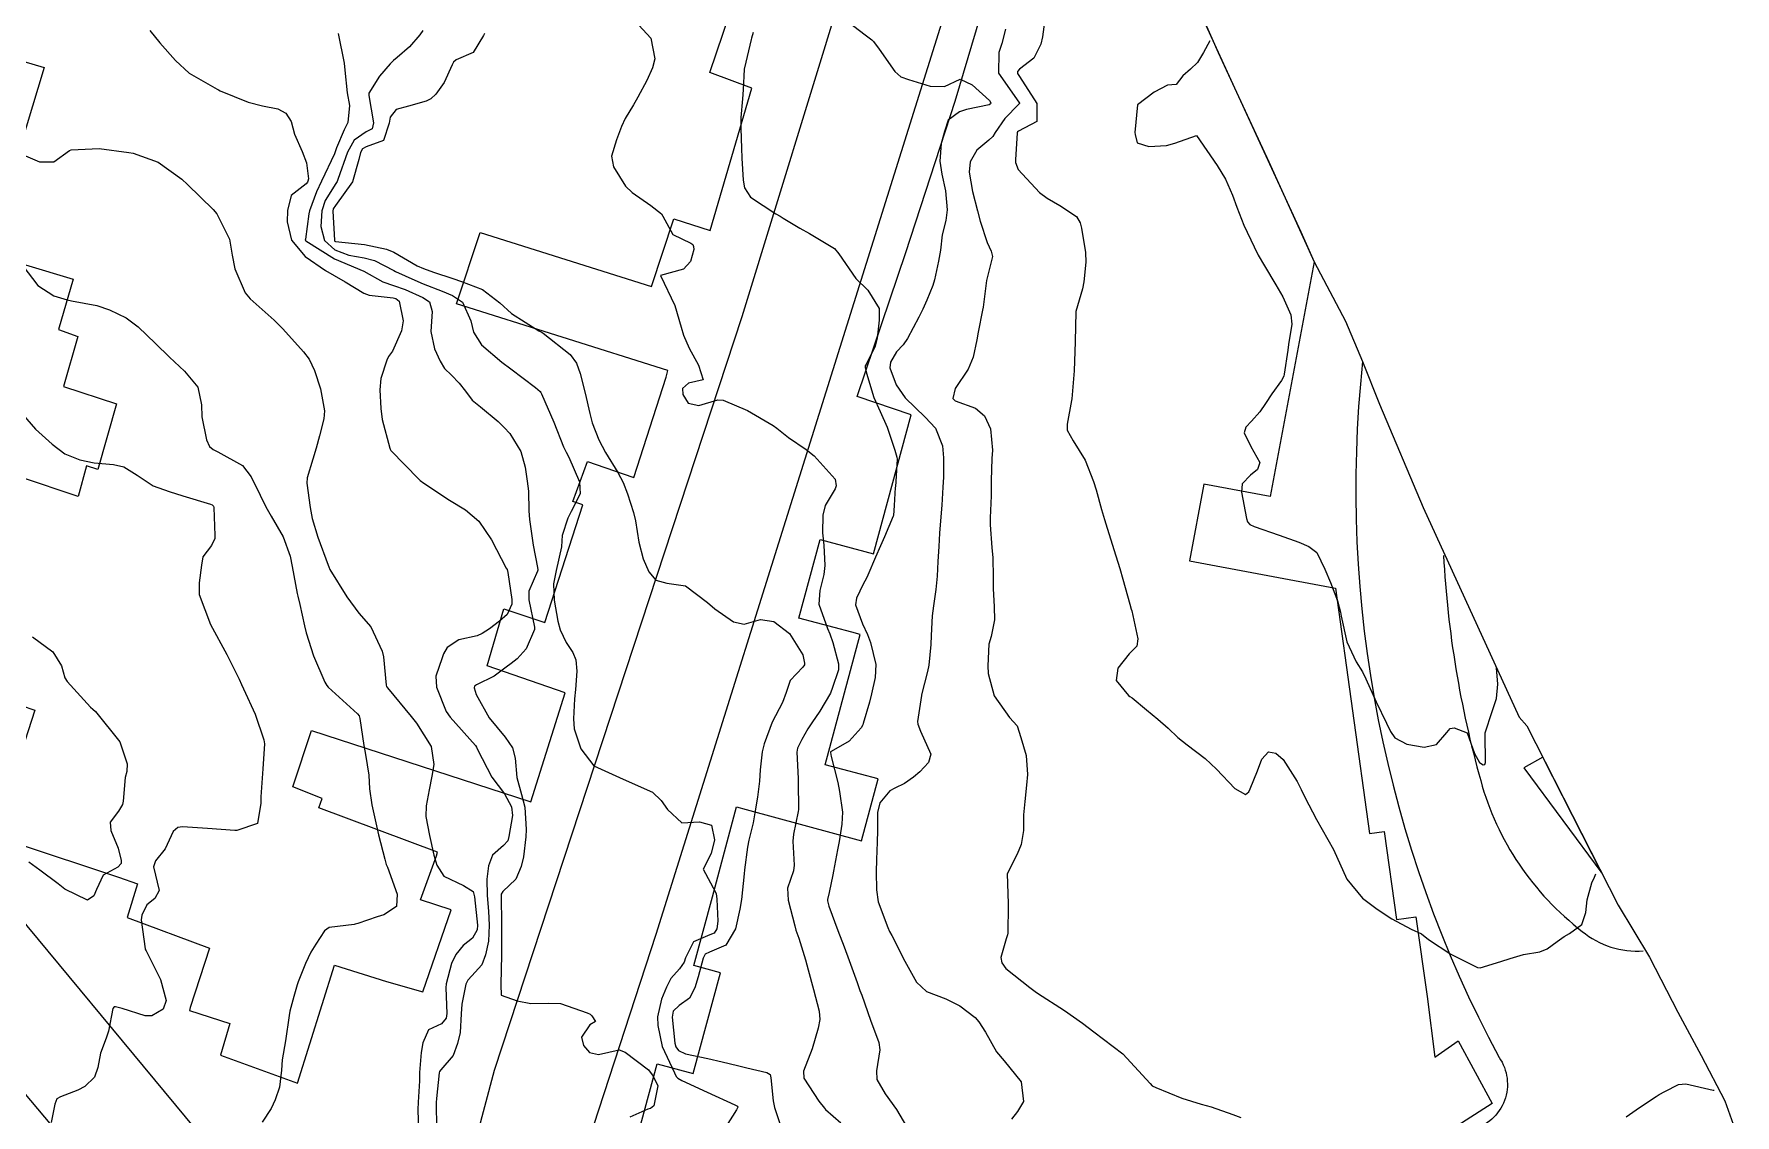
# Model space of a CAD drawing. Header units: metres. Extents: x 286371 to 293043, y 7462578 to 7466404.
# Drawn here: x 291765.8 to 291880.5, y 7463412.3 to 7463485.3 of the extents above; entities that cross this region are included whole.
import ezdxf

# ---------------------------------------------------------------- set-up
doc = ezdxf.new("R2010")
doc.units = ezdxf.units.M
doc.header["$MEASUREMENT"] = 0
for name, color, linetype in [('Area', 45, 'Continuous'), ('Curvas de Nivel 1m', 11, 'Continuous'), ('Curvas de Nivel 5m', 15, 'Continuous'), ('Edificações', 30, 'Continuous'), ('Vias primárias', 230, 'Continuous')]:
    doc.layers.add(name, color=color, linetype=linetype)

msp = doc.modelspace()

# ---------------------------------------------------------------- linework, layer by layer
at = {"layer": 'Area'}
msp.add_polyline3d([(291844.44, 7463486.72, 707.82), (291846.91, 7463481.33, 706.39), (291851.25, 7463471.92, 707.96), (291852.16, 7463469.89, 706.81), (291854.28, 7463465.89, 706.55), (291855.42, 7463463.17, 706.35), (291856.57, 7463460.29, 708.09), (291859.5, 7463453.33, 703.57), (291865.98, 7463439.17, 704.14), (291866.51, 7463438.6, 704.24), (291872.66, 7463426.49, 705.17), (291874.77, 7463423, 705.5), (291876.7, 7463419.29, 705.77), (291878.26, 7463416.35, 705.99), (291879.86, 7463413.31, 706.19), (291880.54, 7463411.42, 706.51)], dxfattribs=at)
at = {"layer": 'Curvas de Nivel 1m', "flags": 128}
for points, elevation in [([(291806.33, 7463486.14), (291807.4, 7463484.98), (291807.68, 7463483.59), (291807.52, 7463482.98), (291807.13, 7463482.11), (291806.53, 7463480.99), (291806.43, 7463480.8), (291806.24, 7463480.47), (291805.68, 7463479.55), (291805.44, 7463479.01), (291805.09, 7463478.12), (291804.75, 7463477.02), (291804.89, 7463476.3), (291805.7, 7463475), (291806.15, 7463474.57), (291807.42, 7463473.69), (291808.13, 7463473.12), (291808.22, 7463472.96), (291808.89, 7463471.74), (291810.1, 7463471.15), (291810.24, 7463471.07), (291810.3, 7463470.93), (291810.31, 7463470.72), (291810.08, 7463469.91), (291809.61, 7463469.4), (291808.06, 7463468.96), (291809.03, 7463466.95), (291809.46, 7463465.49), (291809.61, 7463464.94), (291809.99, 7463464.07), (291810.62, 7463462.92), (291810.95, 7463461.93), (291809.96, 7463461.71), (291809.55, 7463461.34), (291809.58, 7463460.94), (291809.94, 7463460.36), (291810.65, 7463460.21), (291811.94, 7463460.58), (291812.28, 7463460.56), (291813.93, 7463459.86), (291815.67, 7463458.85), (291815.91, 7463458.67), (291816.69, 7463458.05), (291817.89, 7463457.23), (291818.43, 7463456.81), (291819.85, 7463455.24), (291819.91, 7463454.78), (291819.9, 7463454.72), (291819.84, 7463454.58), (291819.16, 7463453.46), (291819.01, 7463452.8), (291818.99, 7463451.6), (291819.09, 7463450.79), (291819.15, 7463449.41), (291819.08, 7463448.79), (291818.82, 7463447.72), (291818.74, 7463446.8), (291819.33, 7463445.16), (291819.49, 7463444.79), (291819.69, 7463444.21), (291820.07, 7463442.78), (291820.06, 7463442.37), (291819.64, 7463441.1), (291819.56, 7463440.86), (291819.53, 7463440.79), (291818.82, 7463439.59), (291818.27, 7463438.8), (291818, 7463438.4), (291817.59, 7463437.67), (291817.31, 7463437.08), (291817.27, 7463436.82), (291817.34, 7463435.03), (291817.34, 7463434.82), (291817.38, 7463432.96), (291817.36, 7463432.82), (291817.03, 7463431.28), (291817, 7463430.82), (291817.09, 7463429.19), (291817.03, 7463428.82), (291816.62, 7463427.65), (291816.67, 7463426.83), (291817.12, 7463425.1), (291817.2, 7463424.82), (291817.39, 7463424.27), (291817.84, 7463422.81), (291818.03, 7463422.13), (291818.38, 7463420.8), (291818.76, 7463419.34), (291818.8, 7463418.79), (291818.7, 7463418.21), (291818.29, 7463416.8), (291817.71, 7463415.29), (291817.73, 7463414.82), (291818.74, 7463413.27), (291819.13, 7463412.8), (291819.2, 7463412.72), (291820.23, 7463411.82)], 709), ([(291820.33, 7463486.38), (291821.87, 7463485.19), (291822.31, 7463484.86), (291822.42, 7463484.74), (291822.81, 7463484.23), (291823.87, 7463482.72), (291824.27, 7463482.37), (291824.79, 7463482.18), (291826.26, 7463481.74), (291827.21, 7463481.72), (291828.27, 7463482.22), (291829.09, 7463481.82), (291830.25, 7463480.77), (291830.34, 7463480.62), (291830.32, 7463480.54), (291830.24, 7463480.49), (291828.71, 7463480.17), (291828.23, 7463480), (291827.46, 7463479.44), (291827.21, 7463478.67), (291827, 7463477.87), (291826.91, 7463476.67), (291827.05, 7463475.8), (291827.28, 7463474.67), (291827.41, 7463473.39), (291827.3, 7463472.67), (291827.07, 7463471.71), (291826.94, 7463470.67), (291826.82, 7463469.93), (291826.55, 7463468.68), (291826.44, 7463468.3), (291826.04, 7463467.3), (291825.76, 7463466.69), (291825.48, 7463466.15), (291824.73, 7463464.71), (291824.43, 7463464.29), (291823.99, 7463463.81), (291823.58, 7463463.13), (291823.53, 7463462.73), (291823.96, 7463461.59), (291824.57, 7463460.71), (291825.92, 7463459.42), (291826.61, 7463458.68), (291827.08, 7463457.49), (291827.16, 7463456.68), (291827.16, 7463455.37), (291827.1, 7463454.68), (291827.03, 7463453.48), (291826.97, 7463452.68), (291826.89, 7463451.58), (291826.83, 7463450.68), (291826.77, 7463449.68), (291826.72, 7463448.68), (291826.64, 7463447.78), (291826.48, 7463446.68), (291826.39, 7463446.01), (291826.32, 7463444.69), (291826.29, 7463444.08), (291826.16, 7463442.69), (291826.08, 7463442.26), (291825.68, 7463440.69), (291825.68, 7463440.65), (291825.63, 7463440.35), (291825.41, 7463438.89), (291825.42, 7463438.7), (291825.6, 7463438.23), (291826.29, 7463436.68), (291826.14, 7463436.11), (291825.56, 7463435.48), (291825.13, 7463435.12), (291824.52, 7463434.71), (291823.87, 7463434.39), (291823.54, 7463434.21), (291822.85, 7463433.41), (291822.71, 7463432.74), (291822.69, 7463431.54), (291822.67, 7463430.74), (291822.64, 7463429.57), (291822.61, 7463428.74), (291822.63, 7463427.54), (291822.75, 7463426.73), (291823.4, 7463424.99), (291823.52, 7463424.72), (291823.67, 7463424.44), (291824.55, 7463422.71), (291825.33, 7463421.3), (291826.01, 7463420.68), (291827.32, 7463420.18), (291828.25, 7463419.71), (291829.3, 7463418.91), (291829.54, 7463418.63), (291829.99, 7463417.92), (291830.72, 7463416.61), (291831.25, 7463416), (291832.4, 7463414.59), (291832.54, 7463413.26), (291832.14, 7463412.59), (291831.73, 7463412.06)], 707), ([(291773.61, 7463485.5), (291774.3, 7463484.67), (291775.34, 7463483.47), (291776.27, 7463482.62), (291778.15, 7463481.53), (291778.25, 7463481.48), (291778.36, 7463481.42), (291780.24, 7463480.66), (291781.21, 7463480.41), (291782.24, 7463480.2), (291782.8, 7463479.92), (291783.14, 7463479.35), (291783.38, 7463478.51), (291783.9, 7463477.34), (291784.18, 7463476.57), (291784.32, 7463475.49), (291784.28, 7463475.33), (291784.24, 7463475.26), (291784.16, 7463475.15), (291783.14, 7463474.36), (291782.91, 7463473.35), (291782.89, 7463472.59), (291783.18, 7463471.35), (291784.09, 7463470.26), (291785.47, 7463469.31), (291786.06, 7463468.96), (291786.8, 7463468.54), (291788.04, 7463467.78), (291788.42, 7463467.64), (291790.04, 7463467.46), (291790.21, 7463467.41), (291790.43, 7463467.24), (291790.7, 7463465.91), (291790.59, 7463465.23), (291789.98, 7463463.87), (291789.72, 7463463.5), (291789.61, 7463463.25), (291789.2, 7463462.01), (291789.12, 7463461.26), (291789.19, 7463459.99), (291789.29, 7463459.25), (291789.81, 7463457.32), (291789.83, 7463457.25), (291789.88, 7463457.16), (291791.76, 7463455.22), (291791.85, 7463455.13), (291792.1, 7463454.96), (291793.83, 7463453.82), (291794.91, 7463453.17), (291795.81, 7463452.4), (291796.66, 7463451.14), (291797.66, 7463449.23), (291797.72, 7463449.13), (291797.76, 7463448.94), (291798.04, 7463447.12), (291798.04, 7463446.81), (291797.72, 7463446.1), (291797.2, 7463445.65), (291796.52, 7463445.14), (291796.04, 7463444.81), (291795.7, 7463444.66), (291794.47, 7463444.4), (291793.68, 7463443.87), (291793.43, 7463443.44), (291793.33, 7463443.19), (291792.9, 7463441.95), (291792.95, 7463441.19), (291793.61, 7463439.57), (291793.87, 7463439.18), (291795.58, 7463437.26), (291795.65, 7463437.15), (291795.72, 7463437), (291796.69, 7463435.14), (291797.53, 7463434), (291798.01, 7463433.12), (291798.07, 7463432.55), (291797.84, 7463431.12), (291797.76, 7463430.84), (291797.47, 7463430.51), (291796.74, 7463429.86), (291796.46, 7463429.14), (291796.34, 7463428.24), (291796.37, 7463427.14), (291796.45, 7463426.1), (291796.51, 7463425.14), (291796.45, 7463424.07), (291796.26, 7463423.14), (291796.02, 7463422.48), (291795.34, 7463421.74), (291795.06, 7463421.44), (291794.93, 7463421.16), (291794.66, 7463419.82), (291794.62, 7463419.16), (291794.54, 7463417.91), (291794.38, 7463417.17), (291794.07, 7463416.36), (291793.25, 7463415.4), (291793.15, 7463415.28), (291793.13, 7463415.19), (291792.95, 7463413.46), (291792.93, 7463413.19), (291792.95, 7463411.43)], 713), ([(291786.31, 7463485.29), (291786.72, 7463483.29), (291786.76, 7463482.81), (291786.93, 7463481.28), (291787.09, 7463480.43), (291786.97, 7463479.28), (291786.72, 7463478.79), (291786.2, 7463477.57), (291786.11, 7463477.3), (291786.07, 7463477.17), (291785.2, 7463475.32), (291784.86, 7463474.61), (291784.38, 7463473.33), (291784.33, 7463473.13), (291784.11, 7463471.41), (291784.09, 7463471.35), (291784.13, 7463471.31), (291786.08, 7463470.1), (291788.04, 7463469.27), (291788.06, 7463469.26), (291789.34, 7463468.54), (291790.05, 7463468.3), (291790.84, 7463468.03), (291792.04, 7463467.49), (291792.48, 7463467.2), (291792.67, 7463466.55), (291792.57, 7463465.2), (291792.81, 7463464.02), (291793.19, 7463463.19), (291793.49, 7463462.7), (291793.96, 7463462.24), (291794.49, 7463461.71), (291794.9, 7463461.17), (291795.35, 7463460.57), (291795.93, 7463460.11), (291797.11, 7463459.13), (291797.51, 7463458.72), (291797.9, 7463458.32), (291798.65, 7463457.1), (291798.93, 7463456.04), (291799.07, 7463455.1), (291799.15, 7463454.41), (291799.19, 7463453.1), (291799.23, 7463452.51), (291799.43, 7463451.09), (291799.48, 7463450.78), (291799.77, 7463449.28), (291799.79, 7463449.12), (291799.79, 7463449.09), (291799.76, 7463449.03), (291799.17, 7463447.68), (291799.17, 7463447.1), (291799.56, 7463445.25), (291799.56, 7463445.1), (291799, 7463443.78), (291798.39, 7463443.11), (291797.98, 7463442.8), (291797.66, 7463442.55), (291796.84, 7463441.95), (291795.64, 7463441.35), (291795.52, 7463441.27), (291795.49, 7463441.16), (291795.63, 7463440.71), (291796.5, 7463439.14), (291797.58, 7463437.83), (291798.08, 7463437.12), (291798.26, 7463436.42), (291798.38, 7463435.11), (291798.69, 7463433.95), (291798.91, 7463433.1), (291799, 7463431.59), (291798.97, 7463431.1), (291798.82, 7463429.75), (291798.67, 7463429.11), (291798.31, 7463428.25), (291797.43, 7463427.42), (291797.32, 7463427.23), (291797.31, 7463427.13), (291797.33, 7463425.19), (291797.33, 7463425.13), (291797.34, 7463423.15), (291797.34, 7463423.12), (291797.3, 7463421.16), (291797.3, 7463421.12), (291797.32, 7463420.43), (291798.39, 7463420.04), (291799.32, 7463419.87), (291800.5, 7463419.89), (291801.32, 7463419.86), (291803.11, 7463419.23), (291803.31, 7463419.14), (291803.42, 7463419.03), (291803.68, 7463418.65), (291803.29, 7463418.42), (291802.73, 7463417.59), (291802.87, 7463417.04), (291803.27, 7463416.55), (291803.87, 7463416.42), (291805.27, 7463416.74), (291805.67, 7463416.59), (291807.25, 7463415.4), (291807.57, 7463414.97), (291807.89, 7463414.31), (291807.62, 7463412.97), (291807.38, 7463412.79), (291807.2, 7463412.73), (291806, 7463412.19)], 712), ([(291792.02, 7463485.5), (291791.82, 7463485.21), (291791.14, 7463484.39), (291790.29, 7463483.67), (291790.06, 7463483.47), (291789.82, 7463483.24), (291789.11, 7463482.41), (291788.39, 7463481.26), (291788.39, 7463481.12), (291788.7, 7463479.26), (291788.61, 7463478.87), (291788.21, 7463478.65), (291787.39, 7463478.09), (291786.96, 7463477.28), (291786.3, 7463475.44), (291786.25, 7463475.3), (291786.16, 7463475.17), (291785.44, 7463474.02), (291785.22, 7463473.32), (291785.16, 7463472.28), (291785.39, 7463471.32), (291786.09, 7463470.69), (291787.04, 7463470.34), (291788.08, 7463470.16), (291788.78, 7463469.97), (291790.07, 7463469.3), (291790.18, 7463469.23), (291791.49, 7463468.65), (291792.05, 7463468.4), (291793.33, 7463467.9), (291794.04, 7463467.63), (291794.7, 7463467.16), (291795.26, 7463465.91), (291795.45, 7463465.15), (291795.99, 7463464.3), (291797.37, 7463463.12), (291797.97, 7463462.68), (291799.62, 7463461.41), (291799.95, 7463461.15), (291800, 7463461.08), (291800.04, 7463460.98), (291800.86, 7463459.07), (291801.53, 7463457.42), (291801.7, 7463457.06), (291801.88, 7463456.72), (291802.61, 7463455.04), (291802.65, 7463454.23), (291802.04, 7463453.05), (291801.96, 7463452.91), (291801.82, 7463452.59), (291801.42, 7463451.44), (291801.41, 7463451.06), (291801.39, 7463450.67), (291801.02, 7463449.07), (291800.84, 7463448.16), (291800.88, 7463447.08), (291801.13, 7463445.65), (291801.3, 7463445.07), (291801.69, 7463444.21), (291802.16, 7463443.54), (291802.36, 7463443.05), (291802.42, 7463442.29), (291802.33, 7463441.05), (291802.26, 7463440.41), (291802.2, 7463439.06), (291802.25, 7463438.39), (291802.69, 7463437.05), (291803.56, 7463435.89), (291805.54, 7463435), (291807.53, 7463434.12), (291808.11, 7463433.55), (291808.53, 7463432.96), (291809.5, 7463432.06), (291810.7, 7463432.12), (291811.5, 7463431.9), (291811.7, 7463430.9), (291811.47, 7463429.99), (291810.95, 7463428.92), (291811.44, 7463428.01), (291811.81, 7463427.28), (291811.86, 7463426.91), (291811.92, 7463425.42), (291811.86, 7463424.91), (291811.69, 7463424.61), (291811.39, 7463424.49), (291810.28, 7463424.03), (291809.74, 7463422.94), (291809.65, 7463422.65), (291809.35, 7463422.2), (291808.76, 7463421.54), (291808.46, 7463420.96), (291808.12, 7463420.16), (291807.87, 7463418.97), (291807.88, 7463418.38), (291808.18, 7463416.96), (291809, 7463415.19), (291809.13, 7463414.95), (291809.23, 7463414.83), (291809.5, 7463414.67), (291811.22, 7463413.88), (291813.08, 7463413.02), (291813.21, 7463412.97), (291813.26, 7463412.94), (291813.27, 7463412.88), (291813.2, 7463412.7), (291812.5, 7463411.58)], 711), ([(291814.31, 7463485.35), (291814.21, 7463484.97), (291814.19, 7463484.88), (291813.81, 7463483.36), (291813.7, 7463482.88), (291813.64, 7463481.49), (291813.6, 7463480.88), (291813.48, 7463479.63), (291813.49, 7463478.89), (291813.53, 7463477.55), (291813.55, 7463476.88), (291813.65, 7463475.39), (291813.74, 7463474.88), (291814.14, 7463474.25), (291815.85, 7463473.13), (291816.13, 7463472.97), (291816.34, 7463472.84), (291817.46, 7463472.17), (291818.11, 7463471.79), (291819.79, 7463470.79), (291820.09, 7463470.43), (291821.24, 7463468.77), (291822.05, 7463467.98), (291822.82, 7463466.74), (291822.82, 7463465.95), (291822.68, 7463464.74), (291822.54, 7463464.2), (291821.98, 7463463.05), (291821.86, 7463462.87), (291821.86, 7463462.76), (291821.97, 7463462.39), (291822.46, 7463460.75), (291822.88, 7463459.79), (291823.36, 7463458.73), (291823.88, 7463457.18), (291824.01, 7463456.72), (291824.02, 7463456.57), (291823.91, 7463454.72), (291823.9, 7463454.66), (291823.83, 7463453.46), (291823.77, 7463452.77), (291823.76, 7463452.73), (291823.17, 7463451.35), (291822.9, 7463450.74), (291822.56, 7463449.96), (291822.05, 7463448.75), (291821.95, 7463448.55), (291821.74, 7463448.15), (291821.28, 7463447.21), (291821.21, 7463446.76), (291821.7, 7463445.47), (291822.02, 7463444.75), (291822.22, 7463444.21), (291822.59, 7463442.74), (291822.54, 7463441.85), (291822.3, 7463440.74), (291822.17, 7463440.2), (291821.74, 7463438.75), (291821.71, 7463438.65), (291821.6, 7463438.45), (291820.79, 7463437.56), (291819.58, 7463436.87), (291819.53, 7463436.83), (291819.52, 7463436.79), (291819.57, 7463436.53), (291820.03, 7463434.78), (291820.14, 7463434.17), (291820.33, 7463432.77), (291820.3, 7463431.97), (291820.11, 7463430.78), (291820.01, 7463430.24), (291819.74, 7463428.78), (291819.69, 7463428.54), (291819.43, 7463427.36), (291819.32, 7463426.89), (291819.32, 7463426.79), (291819.42, 7463426.42), (291820.02, 7463424.78), (291820.45, 7463423.69), (291820.8, 7463422.76), (291821.33, 7463421.29), (291821.52, 7463420.75), (291821.64, 7463420.43), (291822.24, 7463418.74), (291822.78, 7463417.23), (291822.85, 7463416.73), (291822.64, 7463415.33), (291822.65, 7463414.73), (291823.22, 7463413.78), (291823.98, 7463412.71), (291825.17, 7463410.69)], 708), ([(291831.34, 7463485.59), (291831.08, 7463484.61), (291830.89, 7463484.02), (291830.86, 7463482.62), (291832.24, 7463480.65), (291832.28, 7463480.59), (291832.28, 7463480.56), (291832.24, 7463480.52), (291831.28, 7463479.56), (291830.64, 7463478.62), (291830.48, 7463478.35), (291830.21, 7463478.09), (291829.41, 7463477.42), (291828.96, 7463476.64), (291828.89, 7463475.93), (291829.1, 7463474.64), (291829.44, 7463473.33), (291829.63, 7463472.63), (291830.1, 7463471.2), (291830.37, 7463470.62), (291830.45, 7463470.25), (291830.06, 7463468.62), (291829.82, 7463466.84), (291829.78, 7463466.63), (291829.49, 7463465.15), (291829.4, 7463464.63), (291829.15, 7463463.47), (291828.81, 7463462.64), (291827.95, 7463461.35), (291827.78, 7463460.67), (291827.94, 7463460.52), (291829.31, 7463460.02), (291829.92, 7463459.5), (291830.32, 7463458.62), (291830.45, 7463457.19), (291830.41, 7463456.62), (291830.36, 7463455.13), (291830.37, 7463454.63), (291830.37, 7463454.1), (291830.29, 7463452.63), (291830.3, 7463452.14), (291830.42, 7463450.62), (291830.47, 7463449.93), (291830.5, 7463448.62), (291830.51, 7463447.86), (291830.56, 7463446.62), (291830.59, 7463445.74), (291830.36, 7463444.62), (291830.22, 7463444.09), (291830.14, 7463442.63), (291830.16, 7463442.12), (291830.56, 7463440.62), (291831.61, 7463439.16), (291832.12, 7463438.6), (291832.38, 7463437.81), (291832.72, 7463436.59), (291832.83, 7463435.31), (291832.76, 7463434.59), (291832.64, 7463433.48), (291832.56, 7463432.59), (291832.55, 7463431.54), (291832.39, 7463430.59), (291832.12, 7463429.94), (291831.45, 7463428.6), (291831.52, 7463426.6), (291831.52, 7463426.49), (291831.5, 7463424.6), (291831.48, 7463424.5), (291831.38, 7463424.23), (291831.01, 7463422.96), (291831.09, 7463422.61), (291831.35, 7463422.23), (291832.97, 7463420.94), (291833.33, 7463420.68), (291833.49, 7463420.57), (291835.31, 7463419.4), (291836.53, 7463418.53), (291837.29, 7463417.95), (291839.26, 7463416.48), (291841.1, 7463414.46), (291841.23, 7463414.32), (291841.48, 7463414.2), (291843.22, 7463413.49), (291844.54, 7463413.08), (291845.21, 7463412.89), (291846.66, 7463412.37), (291847.2, 7463412.17)], 706), ([(291845.11, 7463484.8), (291844.7, 7463484.01), (291844.29, 7463483.34), (291843.81, 7463482.89), (291843.3, 7463482.43), (291842.84, 7463481.86), (291842.26, 7463481.8), (291841.37, 7463481.34), (291840.24, 7463480.47), (291840.07, 7463478.62), (291840.08, 7463478.48), (291840.21, 7463477.92), (291841, 7463477.66), (291842.2, 7463477.74), (291842.76, 7463477.89), (291844.21, 7463478.41), (291845.61, 7463476.39), (291846.17, 7463475.46), (291846.64, 7463474.38), (291846.94, 7463473.58), (291847.41, 7463472.37), (291848.1, 7463470.91), (291848.38, 7463470.35), (291848.81, 7463469.61), (291849.57, 7463468.33), (291850.04, 7463467.53), (291850.58, 7463466.32), (291850.64, 7463465.69), (291850.43, 7463464.32), (291850.37, 7463463.94), (291850.14, 7463462.32), (291850.11, 7463462.17), (291849.96, 7463461.88), (291849.3, 7463460.98), (291848.88, 7463460.34), (291848.49, 7463459.78), (291847.92, 7463459.15), (291847.54, 7463458.73), (291847.44, 7463458.36), (291847.89, 7463457.43), (291848.49, 7463456.35), (291848.33, 7463455.89), (291847.86, 7463455.51), (291847.3, 7463454.92), (291847.26, 7463454.36), (291847.59, 7463452.58), (291847.66, 7463452.36), (291847.81, 7463452.17), (291848.12, 7463452.04), (291849.8, 7463451.46), (291851.12, 7463450.98), (291851.79, 7463450.7), (291852.33, 7463450.29), (291852.88, 7463449.16), (291853.25, 7463448.27), (291853.74, 7463447.02), (291853.94, 7463446.26), (291853.98, 7463446), (291854.35, 7463444.25), (291855, 7463442.92), (291855.42, 7463442.24), (291855.65, 7463441.77), (291856.35, 7463440.22), (291857.03, 7463438.78), (291857.31, 7463438.21), (291857.59, 7463437.79), (291858.41, 7463437.36), (291859.58, 7463437.15), (291860.4, 7463437.34), (291861.1, 7463438.15), (291861.34, 7463438.41), (291861.6, 7463438.45), (291862.48, 7463438.13), (291862.98, 7463436.72), (291863.31, 7463436.12), (291863.56, 7463435.97), (291863.68, 7463435.99), (291863.72, 7463436.11), (291863.69, 7463438.02), (291863.7, 7463438.11), (291864.17, 7463439.56), (291864.46, 7463440.43), (291864.54, 7463441.4), (291864.46, 7463442.5)], 704), ([(291764.44, 7463477.38), (291766.18, 7463476.64), (291767.14, 7463476.63), (291768.19, 7463477.39), (291768.31, 7463477.45), (291770.19, 7463477.54), (291772.19, 7463477.26), (291772.48, 7463477.22), (291774.18, 7463476.62), (291775.77, 7463475.46), (291776.16, 7463475.1), (291777.88, 7463473.43), (291778.13, 7463473.13), (291779, 7463471.41), (291779.17, 7463470.33), (291779.34, 7463469.41), (291780.05, 7463467.8), (291780.39, 7463467.39), (291782.01, 7463465.96), (291782.58, 7463465.36), (291783.98, 7463463.83), (291784.36, 7463463.33), (291784.72, 7463462.56), (291785.12, 7463461.32), (291785.39, 7463459.85), (291785.36, 7463459.31), (291785.05, 7463458.16), (291784.83, 7463457.32), (291784.62, 7463456.57), (291784.23, 7463455.33), (291784.21, 7463454.97), (291784.42, 7463453.33), (291784.56, 7463452.57), (291784.95, 7463451.32), (291785.65, 7463449.42), (291785.69, 7463449.31), (291785.76, 7463449.13), (291786.91, 7463447.29), (291787.72, 7463446.19), (291788.53, 7463445.26), (291789.29, 7463443.64), (291789.37, 7463443.25), (291789.55, 7463441.34), (291789.58, 7463441.25), (291789.64, 7463441.16), (291791.25, 7463439.22), (291791.61, 7463438.77), (291792.6, 7463437.2), (291792.77, 7463435.99), (291792.63, 7463435.2), (291792.46, 7463434.27), (291792.25, 7463433.2), (291792.24, 7463432.47), (291792.48, 7463431.2), (291792.78, 7463429.88), (291792.97, 7463429.19), (291793.44, 7463428.46), (291794.78, 7463427.82), (291795.43, 7463427.41), (291795.5, 7463427.15), (291795.51, 7463427.07), (291795.72, 7463425.15), (291795.7, 7463424.84), (291795.38, 7463424.26), (291794.75, 7463423.78), (291794.26, 7463423.17), (291793.96, 7463422.57), (291793.61, 7463421.18), (291793.59, 7463420.92), (291793.64, 7463419.18), (291793.6, 7463418.88), (291793.29, 7463418.5), (291792.41, 7463418.08), (291792.02, 7463417.2), (291791.91, 7463416.56), (291791.81, 7463415.21), (291791.8, 7463414.64), (291791.71, 7463413.21), (291791.7, 7463412.71), (291791.73, 7463411.21)], 714), ([(291765.02, 7463459.62), (291765.9, 7463458.61), (291767.03, 7463457.59), (291767.87, 7463456.95), (291768.89, 7463456.54), (291769.87, 7463456.33), (291771.17, 7463456.21), (291771.86, 7463456.07), (291772.77, 7463455.5), (291773.84, 7463454.79), (291774.92, 7463454.39), (291775.83, 7463454.11), (291777.7, 7463453.55), (291777.83, 7463453.5), (291777.9, 7463453.42), (291777.93, 7463453.31), (291778.01, 7463451.42), (291777.99, 7463451.22), (291777.78, 7463450.75), (291777.2, 7463450), (291777.09, 7463449.43), (291776.95, 7463448.23), (291776.94, 7463447.44), (291777.7, 7463445.42), (291778.8, 7463443.41), (291779.65, 7463441.73), (291779.8, 7463441.39), (291779.94, 7463441.08), (291780.72, 7463439.38), (291781.31, 7463437.65), (291781.34, 7463437.37), (291781.23, 7463435.7), (291781.22, 7463435.37), (291781.1, 7463433.8), (291781.1, 7463433.37), (291780.87, 7463432), (291779.49, 7463431.53), (291779.34, 7463431.54), (291777.5, 7463431.67), (291775.82, 7463431.78), (291775.5, 7463431.73), (291775.19, 7463431.47), (291774.65, 7463430.29), (291774, 7463429.49), (291773.86, 7463429.09), (291774.24, 7463427.48), (291773.95, 7463426.95), (291773.41, 7463426.51), (291773.08, 7463425.82), (291773.03, 7463425.5), (291773.31, 7463423.55), (291773.33, 7463423.49), (291773.36, 7463423.42), (291774.34, 7463421.48), (291774.72, 7463420.07), (291774.52, 7463419.48), (291773.76, 7463419.03), (291773.3, 7463419.04), (291771.74, 7463419.52), (291771.31, 7463419.64), (291771.2, 7463419.63), (291771.13, 7463419.53), (291770.83, 7463417.99), (291770.67, 7463417.53), (291770.28, 7463416.51), (291770.1, 7463415.54), (291769.88, 7463414.9), (291769.22, 7463414.26), (291768.76, 7463414.02), (291767.59, 7463413.58), (291767.35, 7463413.44), (291767.21, 7463413.07), (291766.95, 7463411.83)], 716), ([(291765.69, 7463444.59), (291767.08, 7463443.59), (291767.66, 7463442.65), (291767.89, 7463441.83), (291768.04, 7463441.58), (291769.62, 7463439.86), (291769.78, 7463439.71), (291769.94, 7463439.55), (291771.58, 7463437.52), (291772.08, 7463436.04), (291772.07, 7463435.52), (291771.96, 7463435.11), (291771.81, 7463433.52), (291771.76, 7463433.28), (291771.51, 7463432.84), (291770.94, 7463432.09), (291770.98, 7463431.53), (291771.48, 7463430.35), (291771.69, 7463429.52), (291771.68, 7463429.31), (291771.45, 7463429.06), (291770.46, 7463428.52), (291770.01, 7463427.55), (291769.84, 7463427.13), (291769.42, 7463426.84), (291767.89, 7463427.58), (291767.44, 7463427.93), (291766.2, 7463428.86), (291765.46, 7463429.4)], 717), ([(291873.2, 7463412.22), (291874.1, 7463412.85), (291875.22, 7463413.6), (291875.43, 7463413.72), (291875.82, 7463413.93), (291876.74, 7463414.4), (291877.23, 7463414.44), (291879.08, 7463414.02), (291879.15, 7463414.01)], 706)]:
    msp.add_lwpolyline(points, dxfattribs=dict(at, elevation=elevation))
at = {"layer": 'Curvas de Nivel 5m', "flags": 128}
for points, elevation in [([(291834.04, 7463486.57), (291833.83, 7463485.06), (291833.71, 7463484.57), (291833.25, 7463483.62), (291832.28, 7463482.89), (291832.15, 7463482.72), (291832.15, 7463482.6), (291832.27, 7463482.4), (291833.44, 7463480.58), (291833.44, 7463479.36), (291832.22, 7463478.71), (291832.15, 7463478.66), (291832.12, 7463478.6), (291832.01, 7463476.78), (291832, 7463476.6), (291832.18, 7463476.12), (291833.63, 7463474.57), (291834.15, 7463474.18), (291834.99, 7463473.7), (291836.13, 7463472.94), (291836.38, 7463472.53), (291836.47, 7463472.17), (291836.74, 7463470.52), (291836.75, 7463469.86), (291836.61, 7463468.53), (291836.52, 7463468.07), (291836.08, 7463466.53), (291836.07, 7463466.5), (291836.03, 7463464.53), (291836.03, 7463464.5), (291835.96, 7463462.53), (291835.81, 7463460.66), (291835.79, 7463460.54), (291835.5, 7463458.95), (291835.5, 7463458.54), (291835.89, 7463457.82), (291836.7, 7463456.52), (291837.28, 7463455.08), (291837.45, 7463454.51), (291837.82, 7463453.18), (291838.01, 7463452.5), (291838.1, 7463452.21), (291838.64, 7463450.49), (291839.04, 7463449.21), (291839.26, 7463448.48), (291839.73, 7463446.81), (291839.81, 7463446.47), (291839.85, 7463446.35), (291840.27, 7463444.47), (291840.19, 7463443.96), (291839.68, 7463443.44), (291838.92, 7463442.49), (291838.81, 7463441.65), (291839.64, 7463440.65), (291839.73, 7463440.58), (291839.87, 7463440.48), (291840.85, 7463439.68), (291841.61, 7463439.05), (291842.3, 7463438.43), (291842.97, 7463437.8), (291843.59, 7463437.3), (291844.81, 7463436.4), (291845.56, 7463435.68), (291846.8, 7463434.37), (291847.53, 7463433.96), (291847.74, 7463434.14), (291847.83, 7463434.35), (291848.33, 7463435.56), (291848.63, 7463436.34), (291849.07, 7463436.83), (291849.57, 7463436.75), (291850.07, 7463436.32), (291851, 7463434.84), (291851.28, 7463434.3), (291851.53, 7463433.78), (291852.31, 7463432.28), (291853.47, 7463430.26), (291854.36, 7463428.25), (291855.42, 7463426.96), (291856.4, 7463426.22), (291857.4, 7463425.58), (291858.71, 7463424.87), (291859.39, 7463424.56), (291859.87, 7463424.17), (291861.37, 7463423.19), (291863.17, 7463422.3), (291863.36, 7463422.28), (291864.75, 7463422.7), (291865.37, 7463422.91), (291866.28, 7463423.16), (291867.37, 7463423.36), (291867.88, 7463423.55), (291868.54, 7463424.04), (291869.03, 7463424.39), (291869.39, 7463424.59), (291870.21, 7463425.2), (291870.48, 7463426.01), (291870.58, 7463426.85), (291870.89, 7463428), (291871.06, 7463428.39), (291871.15, 7463428.6)], 705), ([(291796.19, 7463485.28), (291796.13, 7463485.15), (291795.43, 7463484.02), (291794.29, 7463483.51), (291794.1, 7463483.36), (291794, 7463483.18), (291793.47, 7463481.98), (291792.9, 7463481.19), (291792.56, 7463480.89), (291792.25, 7463480.73), (291791.06, 7463480.4), (291790.24, 7463480.16), (291789.82, 7463479.65), (291789.77, 7463479.24), (291789.38, 7463478.07), (291788.2, 7463477.64), (291787.96, 7463477.51), (291787.83, 7463477.27), (291787.72, 7463476.8), (291787.28, 7463475.28), (291786.14, 7463473.68), (291785.98, 7463473.46), (291785.95, 7463473.31), (291786.07, 7463471.34), (291786.08, 7463471.3), (291786.1, 7463471.28), (291786.14, 7463471.27), (291788.1, 7463471.05), (291789.59, 7463470.75), (291790.08, 7463470.54), (291791.65, 7463469.63), (291792.07, 7463469.43), (291792.75, 7463469.19), (291794.06, 7463468.76), (291794.65, 7463468.57), (291796.05, 7463468.03), (291797.23, 7463467.13), (291798.02, 7463466.4), (291799.85, 7463465.24), (291800.01, 7463465.17), (291800.15, 7463465.08), (291801.98, 7463463.65), (291802.4, 7463463.05), (291802.65, 7463462.35), (291802.99, 7463461.04), (291803.29, 7463459.66), (291803.46, 7463459.03), (291803.9, 7463457.88), (291804.35, 7463457.02), (291805.19, 7463455.68), (291805.55, 7463455), (291805.84, 7463454.24), (291806.25, 7463452.99), (291806.37, 7463452.43), (291806.6, 7463450.98), (291806.89, 7463449.86), (291807.27, 7463448.97), (291807.75, 7463448.42), (291808.49, 7463448.22), (291809.74, 7463448.03), (291811.24, 7463446.91), (291811.72, 7463446.48), (291812.99, 7463445.6), (291813.7, 7463445.44), (291814.81, 7463445.76), (291815.71, 7463445.64), (291816.77, 7463444.83), (291817.67, 7463443.39), (291817.78, 7463442.81), (291817.77, 7463442.71), (291817.66, 7463442.54), (291816.82, 7463441.65), (291816.55, 7463440.83), (291816.29, 7463440.17), (291815.6, 7463438.84), (291815.05, 7463437.38), (291814.92, 7463436.85), (291814.79, 7463435.62), (291814.74, 7463434.86), (291814.6, 7463433.78), (291814.46, 7463432.86), (291814.31, 7463432.05), (291814.03, 7463430.87), (291813.93, 7463430.41), (291813.72, 7463428.87), (291813.7, 7463428.62), (291813.52, 7463426.87), (291813.41, 7463426.22), (291813.13, 7463424.89), (291812.48, 7463423.79), (291811.37, 7463423.33), (291811.08, 7463423.2), (291810.94, 7463422.92), (291810.61, 7463421.66), (291810.39, 7463420.93), (291810.03, 7463420.23), (291809.32, 7463419.73), (291808.92, 7463419.34), (291808.85, 7463418.95), (291809.04, 7463417.18), (291809.1, 7463416.95), (291809.27, 7463416.7), (291809.74, 7463416.46), (291811.26, 7463416.16), (291812.22, 7463415.94), (291813.25, 7463415.68), (291813.89, 7463415.53), (291815.24, 7463415.21), (291815.46, 7463415.07), (291815.51, 7463414.85), (291815.66, 7463413.3), (291815.76, 7463412.85), (291816.11, 7463411.76)], 710), ([(291765.04, 7463469.62), (291766.05, 7463468.29), (291767.13, 7463467.59), (291768.04, 7463467.32), (291768.34, 7463467.27), (291770.03, 7463466.94), (291770.9, 7463466.66), (291772.02, 7463466.12), (291772.83, 7463465.5), (291774, 7463464.39), (291774.94, 7463463.47), (291775.96, 7463462.52), (291776.85, 7463461.44), (291777.11, 7463460.25), (291777.13, 7463459.44), (291777.44, 7463457.88), (291777.65, 7463457.43), (291777.88, 7463457.24), (291778.21, 7463457.08), (291779.87, 7463456.15), (291780.45, 7463455.39), (291781.06, 7463454.16), (291781.44, 7463453.37), (291781.81, 7463452.73), (291782.61, 7463451.35), (291783.09, 7463450.03), (291783.21, 7463449.34), (291783.56, 7463447.51), (291783.6, 7463447.34), (291783.73, 7463446.77), (291784.04, 7463445.33), (291784.16, 7463444.86), (291784.65, 7463443.32), (291785.43, 7463441.53), (291785.56, 7463441.31), (291785.64, 7463441.21), (291786.39, 7463440.53), (291787.62, 7463439.41), (291787.73, 7463439.27), (291787.79, 7463439.09), (291788.06, 7463437.27), (291788.17, 7463436.67), (291788.39, 7463435.26), (291788.44, 7463434.35), (291788.58, 7463433.26), (291788.91, 7463431.84), (291789.05, 7463431.25), (291789.46, 7463429.6), (291789.56, 7463429.24), (291789.64, 7463429.06), (291790.3, 7463427.23), (291790.25, 7463426.4), (291789.4, 7463425.84), (291788.96, 7463425.7), (291787.65, 7463425.27), (291787.46, 7463425.21), (291787.39, 7463425.2), (291785.71, 7463424.98), (291785.39, 7463424.77), (291784.81, 7463423.87), (291784.48, 7463423.32), (291784.11, 7463422.57), (291783.61, 7463421.33), (291783.55, 7463421.12), (291783.32, 7463420.34), (291783.07, 7463419.34), (291783.02, 7463419.06), (291782.76, 7463417.35), (291782.55, 7463416.06), (291782.5, 7463415.36), (291782.37, 7463414.22), (291782.08, 7463413.36), (291781.8, 7463412.78), (291781.19, 7463411.87)], 715)]:
    msp.add_lwpolyline(points, dxfattribs=dict(at, elevation=elevation))
at = {"layer": 'Edificações'}
for points in [[(291805.12, 7463405.75), (291807.83, 7463415.79), (291810.27, 7463415.14), (291812.11, 7463421.94), (291810.32, 7463422.43), (291811.56, 7463427.05), (291813.2, 7463433.12), (291813.84, 7463432.94), (291821.63, 7463430.84), (291822.75, 7463435.01), (291819.17, 7463435.97), (291821.54, 7463444.75), (291820.97, 7463444.9), (291817.4, 7463445.86), (291818.83, 7463451.16), (291822.44, 7463450.19), (291824.97, 7463459.58), (291821.33, 7463460.81), (291821.91, 7463462.53), (291824.61, 7463470.52), (291827.93, 7463480.72), (291832.26, 7463495.24)], [(291844.13, 7463487.51), (291845.68, 7463484.02), (291846.92, 7463481.33), (291849.09, 7463476.63), (291852.16, 7463469.89), (291849.2, 7463454.06), (291844.71, 7463454.9), (291843.74, 7463449.72), (291853.59, 7463447.88), (291854.74, 7463439.6), (291855.89, 7463431.33), (291856.88, 7463431.47), (291857.7, 7463425.54), (291859.02, 7463425.72), (291859.77, 7463420.34), (291860.29, 7463416.24), (291861.87, 7463417.35), (291864.17, 7463413.13), (291854.27, 7463406.78)]]:
    msp.add_lwpolyline(points, dxfattribs=at)
at = {"layer": 'Edificações', "elevation": 713.41}
for points in [[(291764.54, 7463430.71), (291771.5, 7463428.39), (291772.79, 7463427.93), (291772.09, 7463425.67), (291777.64, 7463423.59), (291776.33, 7463419.59), (291776.29, 7463419.4), (291779.02, 7463418.51), (291778.39, 7463416.37), (291783.57, 7463414.49), (291786.08, 7463422.45), (291789.58, 7463421.35), (291792.04, 7463420.65), (291793.94, 7463426.18), (291791.88, 7463426.85), (291792.96, 7463429.82), (291793.03, 7463430.07), (291785.01, 7463433.06), (291785.25, 7463433.69), (291783.26, 7463434.47), (291784.52, 7463438.28), (291799.32, 7463433.46), (291801.63, 7463440.82), (291796.38, 7463442.63), (291797.5, 7463446.48), (291800.25, 7463445.57), (291802.82, 7463453.51), (291802.16, 7463453.73), (291803.14, 7463456.43), (291805.55, 7463455.6), (291806.27, 7463455.34), (291808.45, 7463462.1), (291808.56, 7463462.55), (291794.3, 7463467.05), (291795.89, 7463471.86), (291807.45, 7463468.22), (291808.96, 7463472.8), (291811.42, 7463472), (291814.22, 7463481.61), (291811.38, 7463482.66), (291814.58, 7463492.11)], [(291762.99, 7463484.04), (291766.48, 7463482.99), (291764.48, 7463476.36)], [(291759, 7463471.55), (291768.45, 7463468.73), (291767.46, 7463465.33), (291768.75, 7463464.86), (291767.8, 7463461.49), (291771.36, 7463460.31), (291770.11, 7463455.89), (291769.35, 7463456.13), (291768.77, 7463454.07), (291757.08, 7463457.98)], [(291764.93, 7463439.96), (291765.85, 7463439.66), (291763.65, 7463432.82)]]:
    msp.add_lwpolyline(points, dxfattribs=at)
at = {"layer": 'Edificações', "elevation": 704.41}
msp.add_lwpolyline([(291867.59, 7463436.47), (291866.29, 7463435.76), (291871.56, 7463428.65), (291869.58, 7463432.54), (291867.59, 7463436.47)], close=True, dxfattribs=at)
at = {"layer": 'Vias primárias'}
for points, elevation in [([(291829.95, 7463519.29), (291827.27, 7463510.81), (291813.54, 7463466.18), (291796.84, 7463415.34), (291795.62, 7463410.78), (291792.74, 7463401.91, -0.640843), (291785.29, 7463401.04), (291753.99, 7463438.78), (291751.5, 7463442.21, -0.232484), (291749.67, 7463452.84), (291755.21, 7463471.83), (291774.66, 7463534.32), (291778.73, 7463548.26, 0.386333), (291766.65, 7463573.09), (291742.73, 7463588.14, -0.386305), (291741.53, 7463592.45), (291744.34, 7463599.43), (291741.15, 7463606.01), (291731.76, 7463605.67, -0.397614), (291730.25, 7463606.99), (291729.41, 7463611.42, 0.117876), (291720.82, 7463640.88)], 705.28), ([(291855.42, 7463463.17, 0.150927), (291864.63, 7463416.23, -0.522404), (291862.81, 7463411.36), (291854.91, 7463406.34), (291843.55, 7463399.14), (291834.12, 7463391.15), (291832.38, 7463389.17, -0.104265), (291825.78, 7463384.22), (291815.34, 7463373.01)], 706.35), ([(291860.88, 7463450.09, 0.054675), (291863.39, 7463434.9, 0.064847)], 703.7), ([(291863.39, 7463434.9, 0.163756), (291870.24, 7463424.73, 0.196098), (291874.36, 7463423.42, -0.463925)], 703.7)]:
    msp.add_lwpolyline(points, format="xyb", dxfattribs=dict(at, elevation=elevation))
for points in [[(291154.71, 7463553.72), (291187.37, 7463559.85), (291217.14, 7463567.31), (291239.67, 7463573.62), (291294.25, 7463588.91, -0.024627), (291323.7, 7463596.39, -0.079731), (291382.1, 7463601.73, -0.04022), (291451.91, 7463584.12, -0.0211), (291494.43, 7463568.73, -0.125582), (291630.04, 7463477.13, 0.006089), (291714.73, 7463374.29), (291732.56, 7463354.39, 0.031385), (291743.51, 7463343.61, 0.329747), (291763.81, 7463342.02, 0.061276), (291772.94, 7463349.42, 0.081559), (291785.28, 7463367.3), (291794.1, 7463382.65), (291807.78, 7463424.53), (291831.64, 7463500.74), (291834.42, 7463509.84)], [(291699.95, 7463493.08), (291705.99, 7463485.55), (291729.85, 7463455.81), (291771.45, 7463406.31), (291780.69, 7463394.51), (291781.76, 7463393.22, -0.068065), (291785.74, 7463386.82, -0.204383), (291785.78, 7463384.85, -0.013587), (291784.89, 7463382.84), (291777.28, 7463368.94), (291769.87, 7463356.67), (291766.33, 7463352.29, -0.134501), (291758.08, 7463346.36, -0.158947), (291752.69, 7463346.15, -0.100515), (291747.28, 7463348.88), (291732.1, 7463366.11), (291707.85, 7463394.76), (291644.32, 7463470.21), (291629.2, 7463489.12), (291622.06, 7463497.98), (291612.42, 7463509.27)]]:
    msp.add_lwpolyline(points, format="xyb", dxfattribs=at)

doc.saveas('drawing.dxf')
